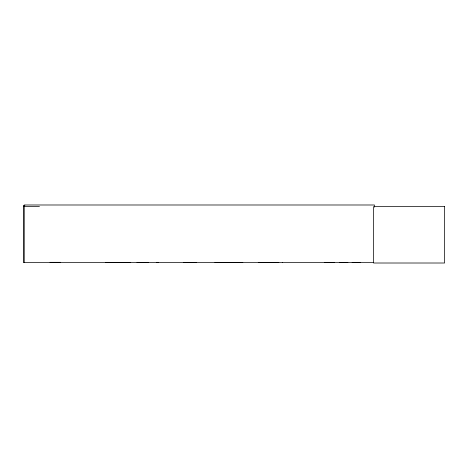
<?xml version="1.0" encoding="UTF-8"?>
<svg xmlns="http://www.w3.org/2000/svg" width="468" height="468" viewBox="0 0 468 468"><rect width="100%" height="100%" fill="white"/><g stroke="black" fill="none" stroke-linecap="round" stroke-linejoin="round"><path stroke-width="0.7" d="M136.984 262.542L148.216 262.542M183.438 262.542L196.349 262.542M226.313 262.542L232.508 262.484M282.28 262.495L282.619 262.484M242.828 262.484L232.748 262.484M24.862 205.575L23.4 205.575L23.4 262.542L373.686 262.542M23.4 206.634L39.452 206.634M50.012 262.32L60.583 262.32M105.44 262.495L130.712 262.542M214.911 262.495L225.477 262.495M258.289 262.484L278.817 262.542M156.558 262.484L158.354 262.542M374.418 207.172L374.418 204.99L24.225 204.99L24.225 262.542M360.582 262.542L352.123 262.542M347.888 262.542L339.429 262.542M334.684 262.425L324.546 262.425M444.6 206.634L373.593 206.634L373.593 263.01L444.6 263.01L444.6 206.634"/></g></svg>
